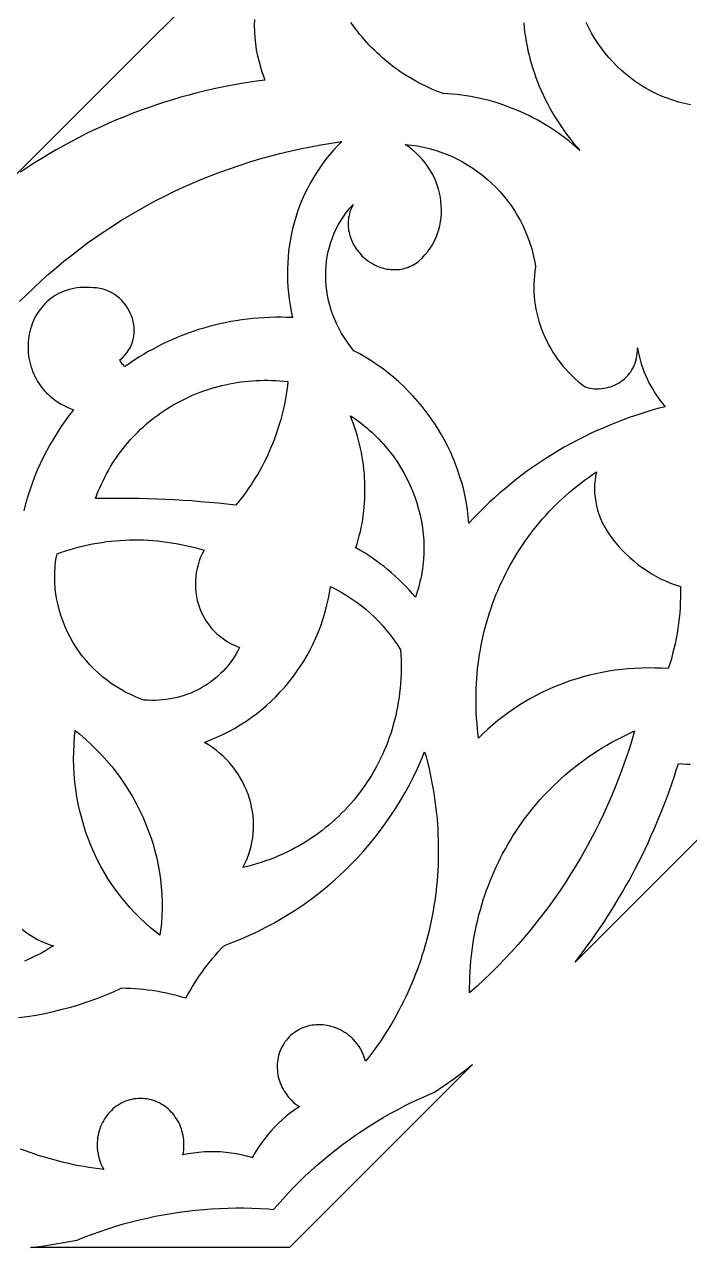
# Model space of a CAD drawing. Extents: x 1908 to 2928, y -299 to 721.
# Drawn here: x 2565.1 to 2621, y -198.6 to -95.8 of the extents above; entities that cross this region are included whole.
import ezdxf

# ---------------------------------------------------------------- set-up
doc = ezdxf.new("R2010")
doc.units = 0
doc.layers.add('BITMAP_LAYER', color=18, linetype='CONTINUOUS')

msp = doc.modelspace()

# ---------------------------------------------------------------- linework, layer by layer
at = {"layer": 'BITMAP_LAYER'}
for points in [[(2564.21, -108.62), (2589.11, -83.71)], [(2584.43, -95.38), (2584.42, -95.89), (2584.43, -96.39), (2584.46, -96.9), (2584.52, -97.41), (2584.59, -97.93), (2584.69, -98.44), (2584.82, -98.95), (2584.96, -99.46), (2585.04, -99.72), (2585.13, -99.97), (2585.22, -100.22), (2585.32, -100.48), (2584.6, -100.57), (2583.88, -100.68), (2583.17, -100.8), (2582.45, -100.93), (2581.74, -101.07), (2581.04, -101.22), (2580.33, -101.38), (2579.63, -101.55), (2578.94, -101.73), (2578.25, -101.92), (2577.56, -102.13), (2576.88, -102.34), (2576.2, -102.56), (2575.52, -102.79), (2574.85, -103.03), (2574.18, -103.28), (2573.52, -103.55), (2572.86, -103.82), (2572.21, -104.1), (2571.56, -104.39), (2570.92, -104.69), (2570.28, -105), (2569.65, -105.32), (2569.02, -105.65), (2568.4, -105.99), (2567.78, -106.33), (2567.17, -106.69), (2566.57, -107.06), (2565.97, -107.43), (2565.37, -107.82), (2564.79, -108.21)], [(2607.05, -95.66), (2607.09, -96.06), (2607.13, -96.45), (2607.19, -96.84), (2607.26, -97.22), (2607.33, -97.61), (2607.41, -97.99), (2607.5, -98.38), (2607.6, -98.76), (2607.71, -99.14), (2607.82, -99.51), (2607.95, -99.89), (2608.08, -100.26), (2608.22, -100.63), (2608.36, -100.99), (2608.52, -101.36), (2608.68, -101.72), (2608.86, -102.08), (2609.04, -102.43), (2609.22, -102.78), (2609.42, -103.13), (2609.62, -103.47), (2609.83, -103.81), (2610.05, -104.15), (2610.27, -104.48), (2610.5, -104.81), (2610.74, -105.13), (2610.99, -105.45), (2611.24, -105.76), (2611.51, -106.07), (2611.77, -106.38), (2611.47, -106.11), (2611.16, -105.85), (2610.85, -105.59), (2610.53, -105.34), (2610.21, -105.1), (2609.88, -104.87), (2609.55, -104.65), (2609.21, -104.43), (2608.87, -104.22), (2608.53, -104.02), (2608.18, -103.82), (2607.83, -103.64), (2607.48, -103.46), (2607.12, -103.28), (2606.76, -103.12), (2606.39, -102.97), (2606.03, -102.82), (2605.66, -102.68), (2605.29, -102.55), (2604.91, -102.42), (2604.54, -102.31), (2604.16, -102.2), (2603.78, -102.1), (2603.39, -102.01), (2603.01, -101.93), (2602.62, -101.86), (2602.23, -101.79), (2601.85, -101.73), (2601.46, -101.69), (2601.06, -101.65), (2600.67, -101.62), (2600.28, -101.6), (2599.98, -101.49), (2599.68, -101.37), (2599.39, -101.25), (2599.1, -101.12), (2598.82, -100.99), (2598.53, -100.85), (2598.25, -100.71), (2597.98, -100.56), (2597.71, -100.4), (2597.44, -100.24), (2597.17, -100.08), (2596.91, -99.91), (2596.65, -99.74), (2596.4, -99.56), (2596.15, -99.38), (2595.9, -99.19), (2595.66, -99), (2595.42, -98.8), (2595.19, -98.6), (2594.96, -98.39), (2594.73, -98.18), (2594.51, -97.97), (2594.29, -97.75), (2594.08, -97.53), (2593.87, -97.31), (2593.67, -97.08), (2593.47, -96.84), (2593.27, -96.61), (2593.08, -96.37), (2592.9, -96.13), (2592.72, -95.88), (2592.54, -95.63)], [(2621.06, -102.56), (2620.55, -102.45), (2620.06, -102.32), (2619.57, -102.17), (2619.09, -102), (2618.62, -101.81), (2618.16, -101.6), (2617.7, -101.38), (2617.26, -101.13), (2616.84, -100.87), (2616.42, -100.59), (2616.01, -100.29), (2615.62, -99.98), (2615.24, -99.65), (2614.88, -99.3), (2614.53, -98.94), (2614.19, -98.57), (2613.87, -98.19), (2613.57, -97.79), (2613.28, -97.38), (2613.01, -96.96), (2612.75, -96.52), (2612.52, -96.08), (2612.3, -95.63)], [(2564.71, -119.09), (2565.31, -118.5), (2565.91, -117.92), (2566.53, -117.35), (2567.15, -116.79), (2567.79, -116.24), (2568.43, -115.7), (2569.09, -115.18), (2569.75, -114.67), (2570.43, -114.16), (2571.11, -113.68), (2571.81, -113.2), (2572.51, -112.74), (2573.22, -112.28), (2573.94, -111.84), (2574.67, -111.42), (2575.41, -111), (2576.16, -110.6), (2576.91, -110.22), (2577.67, -109.84), (2578.45, -109.48), (2579.23, -109.14), (2580.01, -108.8), (2580.81, -108.48), (2581.61, -108.18), (2582.42, -107.89), (2583.24, -107.61), (2584.06, -107.34), (2584.89, -107.1), (2585.73, -106.86), (2586.57, -106.64), (2587.42, -106.44), (2588.28, -106.25), (2589.14, -106.07), (2590.01, -105.91), (2590.89, -105.77), (2591.77, -105.64), (2591.42, -106), (2591.08, -106.36), (2590.75, -106.74), (2590.44, -107.13), (2590.14, -107.52), (2589.86, -107.93), (2589.58, -108.34), (2589.33, -108.76), (2589.09, -109.19), (2588.86, -109.63), (2588.64, -110.07), (2588.44, -110.52), (2588.26, -110.98), (2588.09, -111.44), (2587.93, -111.91), (2587.79, -112.39), (2587.67, -112.87), (2587.56, -113.35), (2587.46, -113.84), (2587.38, -114.33), (2587.31, -114.83), (2587.26, -115.33), (2587.23, -115.83), (2587.21, -116.33), (2587.21, -116.84), (2587.22, -117.35), (2587.25, -117.86), (2587.29, -118.37), (2587.36, -118.89), (2587.43, -119.4), (2587.53, -119.91), (2587.64, -120.43), (2587.16, -120.41), (2586.68, -120.4), (2586.2, -120.4), (2585.73, -120.42), (2585.25, -120.44), (2584.78, -120.47), (2584.31, -120.51), (2583.84, -120.56), (2583.38, -120.62), (2582.91, -120.69), (2582.45, -120.77), (2581.99, -120.86), (2581.54, -120.96), (2581.08, -121.06), (2580.63, -121.18), (2580.19, -121.31), (2579.74, -121.44), (2579.3, -121.59), (2578.87, -121.74), (2578.43, -121.9), (2578, -122.07), (2577.58, -122.26), (2577.16, -122.44), (2576.74, -122.64), (2576.33, -122.85), (2575.92, -123.07), (2575.51, -123.29), (2575.12, -123.53), (2574.72, -123.77), (2574.33, -124.02), (2573.95, -124.28), (2573.57, -124.55), (2573.5, -124.5), (2573.43, -124.44), (2573.36, -124.37), (2573.31, -124.3), (2573.26, -124.22), (2573.21, -124.15), (2573.17, -124.06), (2573.14, -123.98), (2573.25, -123.89), (2573.36, -123.8), (2573.55, -123.6), (2573.72, -123.39), (2573.87, -123.18), (2574, -122.96), (2574.11, -122.73), (2574.19, -122.49), (2574.26, -122.25), (2574.31, -122.01), (2574.33, -121.76), (2574.34, -121.51), (2574.33, -121.26), (2574.3, -121.01), (2574.25, -120.77), (2574.19, -120.52), (2574.11, -120.28), (2574.01, -120.05), (2573.9, -119.82), (2573.77, -119.6), (2573.63, -119.39), (2573.47, -119.19), (2573.3, -118.99), (2573.11, -118.81), (2572.91, -118.65), (2572.7, -118.5), (2572.47, -118.36), (2572.24, -118.24), (2571.99, -118.13), (2571.72, -118.05), (2571.45, -117.98), (2571.17, -117.94), (2570.88, -117.92), (2570.59, -117.9), (2570.31, -117.89), (2570.03, -117.89), (2569.77, -117.91), (2569.51, -117.94), (2569.26, -117.98), (2569.01, -118.04), (2568.78, -118.1), (2568.55, -118.18), (2568.33, -118.26), (2568.11, -118.36), (2567.91, -118.46), (2567.71, -118.58), (2567.52, -118.7), (2567.33, -118.83), (2567.16, -118.97), (2566.99, -119.12), (2566.83, -119.28), (2566.68, -119.44), (2566.54, -119.61), (2566.41, -119.79), (2566.28, -119.97), (2566.16, -120.15), (2566.05, -120.35), (2565.95, -120.54), (2565.86, -120.75), (2565.78, -120.95), (2565.7, -121.16), (2565.64, -121.37), (2565.58, -121.59), (2565.53, -121.81), (2565.49, -122.03), (2565.46, -122.25), (2565.44, -122.48), (2565.43, -122.71), (2565.42, -122.93), (2565.43, -123.16), (2565.44, -123.39), (2565.47, -123.61), (2565.5, -123.84), (2565.54, -124.07), (2565.59, -124.29), (2565.65, -124.52), (2565.73, -124.74), (2565.81, -124.96), (2565.9, -125.17), (2566, -125.38), (2566.11, -125.59), (2566.23, -125.8), (2566.36, -126), (2566.5, -126.2), (2566.65, -126.39), (2566.81, -126.58), (2566.98, -126.76), (2567.16, -126.93), (2567.35, -127.1), (2567.55, -127.26), (2567.76, -127.42), (2567.98, -127.56), (2568.21, -127.7), (2568.45, -127.83), (2568.71, -127.96), (2568.97, -128.07), (2569.25, -128.17), (2568.88, -128.64), (2568.53, -129.12), (2568.19, -129.61), (2567.86, -130.11), (2567.55, -130.61), (2567.25, -131.13), (2566.97, -131.65), (2566.7, -132.18), (2566.44, -132.72), (2566.2, -133.26), (2565.97, -133.82), (2565.76, -134.38), (2565.56, -134.94), (2565.38, -135.51), (2565.21, -136.09), (2565.06, -136.68)], [(2630.03, -155.93), (2611.36, -174.6), (2611.72, -174.14), (2612.07, -173.67), (2612.42, -173.19), (2612.77, -172.72), (2613.11, -172.23), (2613.44, -171.75), (2613.77, -171.26), (2614.09, -170.77), (2614.4, -170.27), (2614.71, -169.77), (2615.02, -169.26), (2615.32, -168.75), (2615.61, -168.24), (2615.9, -167.73), (2616.18, -167.21), (2616.45, -166.69), (2616.72, -166.16), (2616.99, -165.63), (2617.24, -165.1), (2617.5, -164.56), (2617.74, -164.02), (2617.98, -163.48), (2618.21, -162.94), (2618.44, -162.39), (2618.66, -161.84), (2618.88, -161.28), (2619.09, -160.73), (2619.29, -160.17), (2619.49, -159.6), (2619.68, -159.04), (2619.86, -158.47), (2620.04, -157.9), (2620.37, -157.93), (2620.7, -157.95), (2621.03, -157.97)], [(2564.62, -179.26), (2565.36, -179.16), (2566.1, -179.04), (2566.83, -178.9), (2567.57, -178.74), (2568.3, -178.56), (2569.03, -178.37), (2569.75, -178.15), (2570.47, -177.91), (2571.19, -177.65), (2571.9, -177.37), (2572.6, -177.08), (2573.3, -176.76), (2573.67, -176.77), (2574.04, -176.78), (2574.41, -176.81), (2574.77, -176.84), (2575.13, -176.87), (2575.49, -176.91), (2575.85, -176.96), (2576.21, -177.02), (2576.57, -177.08), (2576.92, -177.15), (2577.27, -177.23), (2577.63, -177.31), (2577.97, -177.4), (2578.32, -177.5), (2578.67, -177.6), (2578.7, -177.61), (2578.71, -177.58), (2578.88, -177.27), (2579.06, -176.95), (2579.24, -176.64), (2579.43, -176.34), (2579.63, -176.03), (2579.83, -175.73), (2580.04, -175.44), (2580.25, -175.14), (2580.47, -174.85), (2580.69, -174.57), (2580.92, -174.29), (2581.16, -174.01), (2581.4, -173.73), (2581.65, -173.46), (2581.91, -173.2), (2582.63, -172.93), (2583.34, -172.64), (2584.03, -172.33), (2584.72, -172.01), (2585.4, -171.67), (2586.07, -171.31), (2586.72, -170.93), (2587.36, -170.54), (2588, -170.14), (2588.62, -169.71), (2589.22, -169.28), (2589.82, -168.82), (2590.4, -168.35), (2590.97, -167.87), (2591.53, -167.37), (2592.07, -166.86), (2592.6, -166.34), (2593.12, -165.8), (2593.62, -165.24), (2594.11, -164.67), (2594.58, -164.09), (2595.03, -163.5), (2595.48, -162.9), (2595.9, -162.28), (2596.31, -161.65), (2596.71, -161.01), (2597.09, -160.35), (2597.45, -159.69), (2597.8, -159.01), (2598.12, -158.32), (2598.44, -157.62), (2598.73, -156.92), (2598.85, -157.35), (2598.96, -157.78), (2599.07, -158.22), (2599.16, -158.65), (2599.26, -159.09), (2599.34, -159.52), (2599.42, -159.96), (2599.5, -160.39), (2599.56, -160.83), (2599.62, -161.26), (2599.68, -161.7), (2599.73, -162.13), (2599.77, -162.57), (2599.8, -163), (2599.83, -163.44), (2599.85, -163.87), (2599.87, -164.3), (2599.88, -164.74), (2599.88, -165.17), (2599.88, -165.6), (2599.87, -166.03), (2599.86, -166.46), (2599.84, -166.89), (2599.81, -167.32), (2599.77, -167.75), (2599.73, -168.17), (2599.69, -168.6), (2599.64, -169.02), (2599.58, -169.44), (2599.51, -169.86), (2599.44, -170.28), (2599.37, -170.7), (2599.28, -171.12), (2599.19, -171.53), (2599.1, -171.95), (2599, -172.36), (2598.89, -172.77), (2598.78, -173.18), (2598.66, -173.58), (2598.53, -173.99), (2598.4, -174.39), (2598.27, -174.79), (2598.12, -175.19), (2597.97, -175.58), (2597.82, -175.98), (2597.66, -176.37), (2597.49, -176.76), (2597.32, -177.14), (2597.14, -177.52), (2596.96, -177.91), (2596.77, -178.28), (2596.57, -178.66), (2596.37, -179.03), (2596.16, -179.4), (2595.95, -179.77), (2595.73, -180.13), (2595.5, -180.49), (2595.27, -180.85), (2595.04, -181.2), (2594.79, -181.55), (2594.54, -181.9), (2594.29, -182.24), (2594.03, -182.58), (2593.77, -182.91), (2593.69, -182.66), (2593.6, -182.4), (2593.49, -182.16), (2593.36, -181.92), (2593.22, -181.68), (2593.06, -181.46), (2592.88, -181.25), (2592.69, -181.05), (2592.55, -180.91), (2592.4, -180.78), (2592.25, -180.66), (2592.09, -180.54), (2591.93, -180.44), (2591.76, -180.34), (2591.59, -180.26), (2591.42, -180.18), (2591.25, -180.11), (2591.07, -180.05), (2590.89, -179.99), (2590.72, -179.95), (2590.54, -179.91), (2590.36, -179.88), (2590.17, -179.87), (2589.99, -179.86), (2589.81, -179.85), (2589.63, -179.86), (2589.45, -179.88), (2589.28, -179.9), (2589.1, -179.93), (2588.93, -179.98), (2588.75, -180.03), (2588.58, -180.08), (2588.42, -180.15), (2588.25, -180.23), (2588.1, -180.31), (2587.94, -180.41), (2587.79, -180.51), (2587.64, -180.62), (2587.5, -180.74), (2587.36, -180.87), (2587.24, -181.01), (2587.12, -181.15), (2587, -181.3), (2586.9, -181.45), (2586.81, -181.6), (2586.72, -181.76), (2586.65, -181.93), (2586.58, -182.09), (2586.52, -182.26), (2586.47, -182.43), (2586.43, -182.61), (2586.39, -182.78), (2586.37, -182.96), (2586.35, -183.14), (2586.35, -183.32), (2586.35, -183.5), (2586.36, -183.68), (2586.38, -183.86), (2586.4, -184.04), (2586.44, -184.22), (2586.48, -184.4), (2586.54, -184.58), (2586.6, -184.75), (2586.67, -184.93), (2586.75, -185.1), (2586.84, -185.27), (2586.93, -185.43), (2587.04, -185.59), (2587.15, -185.75), (2587.27, -185.91), (2587.4, -186.06), (2587.54, -186.2), (2587.7, -186.35), (2587.86, -186.49), (2588.03, -186.62), (2588.21, -186.74), (2587.83, -187), (2587.46, -187.27), (2587.1, -187.55), (2586.76, -187.85), (2586.43, -188.16), (2586.11, -188.47), (2585.81, -188.8), (2585.52, -189.14), (2585.24, -189.49), (2584.98, -189.85), (2584.73, -190.22), (2584.5, -190.6), (2584.28, -190.99), (2584.26, -191.03), (2584.21, -191.02), (2583.78, -190.9), (2583.35, -190.8), (2582.91, -190.71), (2582.47, -190.64), (2582.03, -190.59), (2581.58, -190.55), (2581.14, -190.53), (2580.69, -190.53), (2580.24, -190.55), (2579.78, -190.58), (2579.33, -190.64), (2578.88, -190.71), (2578.43, -190.79), (2578.47, -190.59), (2578.5, -190.37), (2578.51, -190.16), (2578.52, -189.94), (2578.51, -189.74), (2578.5, -189.54), (2578.48, -189.35), (2578.44, -189.15), (2578.4, -188.97), (2578.35, -188.78), (2578.3, -188.6), (2578.23, -188.42), (2578.16, -188.25), (2578.08, -188.08), (2577.99, -187.92), (2577.9, -187.76), (2577.79, -187.61), (2577.69, -187.46), (2577.57, -187.32), (2577.45, -187.19), (2577.32, -187.06), (2577.19, -186.93), (2577.05, -186.82), (2576.91, -186.71), (2576.76, -186.61), (2576.61, -186.52), (2576.45, -186.43), (2576.29, -186.35), (2576.13, -186.28), (2575.96, -186.22), (2575.78, -186.17), (2575.61, -186.13), (2575.43, -186.09), (2575.25, -186.07), (2575.06, -186.05), (2574.87, -186.05), (2574.69, -186.05), (2574.5, -186.07), (2574.32, -186.09), (2574.14, -186.13), (2573.96, -186.17), (2573.79, -186.22), (2573.62, -186.28), (2573.45, -186.35), (2573.29, -186.43), (2573.14, -186.52), (2572.98, -186.61), (2572.83, -186.71), (2572.69, -186.82), (2572.55, -186.93), (2572.42, -187.06), (2572.29, -187.19), (2572.17, -187.32), (2572.06, -187.46), (2571.95, -187.61), (2571.85, -187.76), (2571.75, -187.92), (2571.67, -188.08), (2571.59, -188.25), (2571.51, -188.42), (2571.45, -188.6), (2571.39, -188.78), (2571.34, -188.97), (2571.3, -189.15), (2571.27, -189.35), (2571.25, -189.54), (2571.23, -189.74), (2571.23, -189.94), (2571.24, -190.21), (2571.26, -190.49), (2571.31, -190.76), (2571.37, -191.02), (2571.45, -191.28), (2571.55, -191.54), (2571.66, -191.78), (2571.79, -192.02), (2571.37, -191.97), (2570.94, -191.91), (2570.52, -191.85), (2570.1, -191.78), (2569.68, -191.7), (2569.26, -191.62), (2568.85, -191.53), (2568.43, -191.43), (2568.02, -191.33), (2567.61, -191.22), (2567.2, -191.11), (2566.8, -190.99), (2566.39, -190.86), (2565.99, -190.73), (2565.59, -190.59), (2565.2, -190.45), (2564.8, -190.3)], [(2564.93, -171.82), (2565.22, -172.05), (2565.53, -172.27), (2565.84, -172.47), (2566.17, -172.66), (2566.5, -172.82), (2566.85, -172.97), (2567.21, -173.11), (2567.57, -173.22), (2567.23, -173.43), (2566.88, -173.64), (2566.54, -173.83), (2566.18, -174.01), (2565.83, -174.19), (2565.48, -174.35), (2565.12, -174.51)]]:
    msp.add_lwpolyline(points, dxfattribs=at)
for points in [[(2597.36, -105.91), (2597.62, -105.94), (2598.12, -106.01), (2598.63, -106.11), (2599.12, -106.23), (2599.61, -106.37), (2600.09, -106.52), (2600.56, -106.7), (2601.03, -106.9), (2601.48, -107.12), (2601.92, -107.35), (2602.36, -107.61), (2602.78, -107.88), (2603.19, -108.17), (2603.59, -108.47), (2603.97, -108.79), (2604.34, -109.13), (2604.7, -109.48), (2605.05, -109.84), (2605.37, -110.22), (2605.69, -110.61), (2605.99, -111.02), (2606.27, -111.44), (2606.53, -111.87), (2606.78, -112.31), (2607, -112.76), (2607.21, -113.22), (2607.4, -113.69), (2607.57, -114.17), (2607.72, -114.66), (2607.85, -115.15), (2607.96, -115.66), (2608, -115.91), (2608.04, -116.17), (2607.99, -116.53), (2607.95, -116.88), (2607.92, -117.24), (2607.9, -117.59), (2607.9, -117.95), (2607.91, -118.3), (2607.93, -118.65), (2607.97, -119.01), (2608.02, -119.36), (2608.08, -119.71), (2608.15, -120.05), (2608.23, -120.4), (2608.33, -120.74), (2608.44, -121.08), (2608.55, -121.41), (2608.68, -121.74), (2608.83, -122.07), (2608.98, -122.39), (2609.14, -122.71), (2609.32, -123.02), (2609.5, -123.33), (2609.7, -123.63), (2609.9, -123.93), (2610.12, -124.21), (2610.35, -124.5), (2610.58, -124.77), (2610.83, -125.04), (2611.08, -125.3), (2611.35, -125.55), (2611.62, -125.8), (2611.91, -126.03), (2612.2, -126.26), (2612.4, -126.31), (2612.6, -126.36), (2612.8, -126.39), (2613, -126.41), (2613.2, -126.42), (2613.39, -126.41), (2613.59, -126.4), (2613.79, -126.37), (2613.98, -126.34), (2614.17, -126.29), (2614.36, -126.24), (2614.54, -126.17), (2614.72, -126.09), (2614.89, -126.01), (2615.06, -125.91), (2615.22, -125.81), (2615.37, -125.69), (2615.52, -125.57), (2615.66, -125.43), (2615.8, -125.29), (2615.92, -125.14), (2616.04, -124.98), (2616.14, -124.82), (2616.24, -124.64), (2616.33, -124.46), (2616.4, -124.27), (2616.47, -124.07), (2616.52, -123.86), (2616.56, -123.65), (2616.59, -123.43), (2616.6, -123.2), (2616.6, -122.97), (2616.66, -123.31), (2616.74, -123.64), (2616.83, -123.98), (2616.92, -124.31), (2617.03, -124.63), (2617.15, -124.95), (2617.28, -125.27), (2617.42, -125.59), (2617.57, -125.9), (2617.74, -126.2), (2617.91, -126.5), (2618.09, -126.8), (2618.28, -127.09), (2618.48, -127.37), (2618.7, -127.65), (2618.92, -127.92), (2618.32, -128.08), (2617.73, -128.25), (2617.14, -128.43), (2616.56, -128.62), (2615.98, -128.81), (2615.4, -129.02), (2614.83, -129.24), (2614.27, -129.47), (2613.71, -129.71), (2613.15, -129.95), (2612.6, -130.21), (2612.06, -130.48), (2611.52, -130.75), (2610.99, -131.04), (2610.46, -131.33), (2609.94, -131.64), (2609.42, -131.95), (2608.91, -132.27), (2608.4, -132.6), (2607.91, -132.94), (2607.41, -133.29), (2606.93, -133.65), (2606.45, -134.02), (2605.98, -134.39), (2605.51, -134.78), (2605.05, -135.17), (2604.6, -135.57), (2604.16, -135.98), (2603.72, -136.4), (2603.29, -136.83), (2602.87, -137.26), (2602.45, -137.71), (2602.4, -137.14), (2602.33, -136.58), (2602.24, -136.02), (2602.13, -135.46), (2602.01, -134.91), (2601.87, -134.37), (2601.7, -133.83), (2601.53, -133.29), (2601.33, -132.76), (2601.12, -132.24), (2600.89, -131.72), (2600.65, -131.22), (2600.39, -130.72), (2600.12, -130.23), (2599.83, -129.74), (2599.52, -129.27), (2599.2, -128.8), (2598.86, -128.35), (2598.51, -127.9), (2598.15, -127.47), (2597.77, -127.04), (2597.38, -126.63), (2596.98, -126.23), (2596.56, -125.84), (2596.13, -125.46), (2595.69, -125.1), (2595.24, -124.75), (2594.77, -124.42), (2594.29, -124.09), (2593.8, -123.79), (2593.3, -123.49), (2592.79, -123.21), (2592.5, -122.86), (2592.24, -122.5), (2591.99, -122.14), (2591.76, -121.76), (2591.55, -121.38), (2591.35, -120.99), (2591.18, -120.6), (2591.02, -120.2), (2590.88, -119.8), (2590.76, -119.39), (2590.66, -118.99), (2590.57, -118.57), (2590.51, -118.16), (2590.46, -117.75), (2590.43, -117.34), (2590.42, -116.92), (2590.42, -116.51), (2590.45, -116.1), (2590.49, -115.7), (2590.55, -115.29), (2590.63, -114.89), (2590.73, -114.5), (2590.85, -114.1), (2590.99, -113.72), (2591.14, -113.34), (2591.31, -112.97), (2591.5, -112.6), (2591.71, -112.25), (2591.94, -111.9), (2592.18, -111.56), (2592.45, -111.23), (2592.73, -110.92), (2592.65, -111.07), (2592.58, -111.23), (2592.51, -111.39), (2592.46, -111.55), (2592.42, -111.71), (2592.38, -111.87), (2592.35, -112.03), (2592.33, -112.18), (2592.31, -112.34), (2592.31, -112.5), (2592.31, -112.65), (2592.31, -112.81), (2592.33, -112.96), (2592.35, -113.11), (2592.38, -113.26), (2592.41, -113.41), (2592.45, -113.56), (2592.5, -113.7), (2592.55, -113.84), (2592.61, -113.98), (2592.67, -114.12), (2592.74, -114.26), (2592.81, -114.39), (2592.89, -114.52), (2592.98, -114.64), (2593.06, -114.77), (2593.26, -115), (2593.46, -115.23), (2593.69, -115.43), (2593.92, -115.62), (2594.17, -115.8), (2594.43, -115.95), (2594.57, -116.02), (2594.7, -116.08), (2594.84, -116.14), (2594.98, -116.19), (2595.13, -116.24), (2595.27, -116.28), (2595.42, -116.32), (2595.57, -116.35), (2595.71, -116.37), (2595.86, -116.39), (2596.01, -116.4), (2596.16, -116.4), (2596.32, -116.4), (2596.47, -116.39), (2596.62, -116.38), (2596.77, -116.35), (2596.92, -116.32), (2597.07, -116.28), (2597.22, -116.24), (2597.37, -116.18), (2597.52, -116.12), (2597.67, -116.05), (2597.82, -115.97), (2597.96, -115.88), (2598.11, -115.79), (2598.25, -115.68), (2598.52, -115.43), (2598.76, -115.17), (2598.99, -114.89), (2599.19, -114.6), (2599.38, -114.31), (2599.54, -114), (2599.69, -113.69), (2599.81, -113.37), (2599.91, -113.04), (2600, -112.71), (2600.07, -112.37), (2600.11, -112.03), (2600.14, -111.69), (2600.15, -111.35), (2600.13, -111), (2600.1, -110.66), (2600.05, -110.32), (2599.98, -109.97), (2599.9, -109.64), (2599.79, -109.3), (2599.67, -108.97), (2599.52, -108.64), (2599.36, -108.33), (2599.18, -108.01), (2598.98, -107.71), (2598.77, -107.42), (2598.53, -107.13), (2598.28, -106.86), (2598.01, -106.6), (2597.73, -106.35), (2597.42, -106.11), (2597.1, -105.89)], [(2585.9, -125.71), (2586.24, -125.72), (2586.57, -125.74), (2586.91, -125.77), (2587.25, -125.8), (2587.21, -126.16), (2587.16, -126.53), (2587.1, -126.88), (2587.04, -127.24), (2586.98, -127.6), (2586.9, -127.95), (2586.82, -128.3), (2586.74, -128.65), (2586.64, -129), (2586.54, -129.34), (2586.44, -129.68), (2586.33, -130.02), (2586.21, -130.36), (2586.09, -130.69), (2585.96, -131.03), (2585.82, -131.36), (2585.68, -131.68), (2585.54, -132.01), (2585.38, -132.33), (2585.22, -132.64), (2585.06, -132.96), (2584.89, -133.27), (2584.71, -133.58), (2584.53, -133.88), (2584.34, -134.18), (2584.15, -134.48), (2583.95, -134.77), (2583.75, -135.06), (2583.54, -135.35), (2583.32, -135.63), (2583.1, -135.91), (2582.87, -136.18), (2582.13, -136.1), (2581.4, -136.03), (2580.66, -135.96), (2579.92, -135.9), (2579.19, -135.84), (2578.45, -135.79), (2577.71, -135.75), (2576.97, -135.71), (2576.24, -135.68), (2575.5, -135.66), (2574.76, -135.64), (2574.02, -135.63), (2573.29, -135.62), (2572.55, -135.62), (2571.82, -135.63), (2571.08, -135.64), (2571.2, -135.33), (2571.32, -135.03), (2571.44, -134.73), (2571.58, -134.43), (2571.72, -134.14), (2571.86, -133.85), (2572.01, -133.56), (2572.17, -133.28), (2572.33, -133), (2572.49, -132.73), (2572.66, -132.46), (2572.84, -132.2), (2573.02, -131.94), (2573.21, -131.69), (2573.4, -131.44), (2573.6, -131.19), (2573.8, -130.95), (2574.01, -130.71), (2574.22, -130.48), (2574.44, -130.26), (2574.66, -130.04), (2574.88, -129.82), (2575.11, -129.61), (2575.34, -129.4), (2575.58, -129.2), (2575.82, -129), (2576.07, -128.81), (2576.32, -128.62), (2576.57, -128.44), (2576.83, -128.27), (2577.09, -128.1), (2577.36, -127.93), (2577.62, -127.77), (2577.9, -127.62), (2578.17, -127.47), (2578.45, -127.33), (2578.73, -127.19), (2579.02, -127.06), (2579.3, -126.93), (2579.59, -126.81), (2579.89, -126.7), (2580.18, -126.59), (2580.48, -126.49), (2580.78, -126.39), (2581.09, -126.3), (2581.4, -126.22), (2581.7, -126.14), (2582.02, -126.07), (2582.33, -126), (2582.65, -125.94), (2582.96, -125.89), (2583.28, -125.84), (2583.61, -125.8), (2583.93, -125.77), (2584.25, -125.74), (2584.58, -125.72), (2584.91, -125.71), (2585.24, -125.7), (2585.57, -125.7)], [(2592.74, -128.83), (2592.97, -129), (2593.2, -129.17), (2593.43, -129.34), (2593.65, -129.52), (2593.87, -129.7), (2594.08, -129.88), (2594.29, -130.07), (2594.5, -130.26), (2594.7, -130.46), (2594.89, -130.66), (2595.08, -130.86), (2595.27, -131.06), (2595.45, -131.27), (2595.8, -131.7), (2596.13, -132.14), (2596.45, -132.59), (2596.74, -133.05), (2597.01, -133.52), (2597.26, -134), (2597.5, -134.49), (2597.71, -134.99), (2597.9, -135.49), (2598.07, -136), (2598.22, -136.52), (2598.35, -137.04), (2598.46, -137.56), (2598.54, -138.09), (2598.61, -138.62), (2598.65, -139.15), (2598.66, -139.69), (2598.66, -140.22), (2598.63, -140.76), (2598.61, -141.02), (2598.58, -141.29), (2598.54, -141.56), (2598.5, -141.82), (2598.46, -142.09), (2598.4, -142.35), (2598.34, -142.61), (2598.28, -142.88), (2598.21, -143.14), (2598.13, -143.4), (2598.05, -143.66), (2597.96, -143.92), (2597.69, -143.61), (2597.42, -143.3), (2597.13, -143.01), (2596.85, -142.71), (2596.55, -142.43), (2596.25, -142.15), (2595.95, -141.88), (2595.63, -141.62), (2595.32, -141.36), (2594.99, -141.11), (2594.67, -140.87), (2594.33, -140.63), (2593.99, -140.4), (2593.65, -140.18), (2593.3, -139.97), (2592.95, -139.77), (2593.06, -139.43), (2593.15, -139.1), (2593.24, -138.76), (2593.33, -138.42), (2593.4, -138.08), (2593.47, -137.73), (2593.53, -137.39), (2593.58, -137.04), (2593.62, -136.7), (2593.66, -136.35), (2593.68, -136), (2593.7, -135.65), (2593.72, -135.3), (2593.72, -134.95), (2593.72, -134.6), (2593.71, -134.24), (2593.69, -133.89), (2593.67, -133.54), (2593.63, -133.19), (2593.59, -132.84), (2593.54, -132.48), (2593.48, -132.13), (2593.42, -131.78), (2593.35, -131.43), (2593.27, -131.08), (2593.18, -130.74), (2593.09, -130.39), (2592.98, -130.04), (2592.87, -129.7), (2592.76, -129.36), (2592.63, -129.01), (2592.5, -128.68)], [(2613.09, -133.76), (2613.04, -134.11), (2613.01, -134.47), (2613, -134.83), (2613.01, -135.19), (2613.04, -135.55), (2613.1, -135.9), (2613.17, -136.26), (2613.26, -136.61), (2613.37, -136.96), (2613.5, -137.3), (2613.64, -137.64), (2613.81, -137.97), (2614, -138.29), (2614.2, -138.6), (2614.42, -138.91), (2614.7, -139.27), (2614.99, -139.62), (2615.3, -139.95), (2615.62, -140.28), (2615.95, -140.59), (2616.29, -140.88), (2616.64, -141.17), (2617, -141.44), (2617.38, -141.69), (2617.76, -141.93), (2618.15, -142.16), (2618.55, -142.37), (2618.95, -142.56), (2619.37, -142.74), (2619.79, -142.9), (2620.22, -143.04), (2620.22, -143.49), (2620.22, -143.93), (2620.2, -144.37), (2620.18, -144.81), (2620.15, -145.25), (2620.11, -145.68), (2620.06, -146.12), (2620, -146.55), (2619.93, -146.98), (2619.85, -147.41), (2619.76, -147.84), (2619.67, -148.26), (2619.56, -148.68), (2619.45, -149.1), (2619.33, -149.52), (2619.19, -149.93), (2618.63, -149.9), (2618.06, -149.88), (2617.5, -149.87), (2616.94, -149.88), (2616.38, -149.91), (2615.83, -149.95), (2615.28, -150), (2614.73, -150.07), (2614.19, -150.15), (2613.65, -150.25), (2613.11, -150.36), (2612.58, -150.49), (2612.05, -150.63), (2611.53, -150.78), (2611.01, -150.94), (2610.5, -151.12), (2609.99, -151.32), (2609.49, -151.52), (2609, -151.74), (2608.51, -151.97), (2608.03, -152.22), (2607.56, -152.48), (2607.09, -152.75), (2606.63, -153.04), (2606.18, -153.33), (2605.74, -153.64), (2605.3, -153.97), (2604.88, -154.3), (2604.46, -154.65), (2604.05, -155.01), (2603.65, -155.38), (2603.26, -155.76), (2603.21, -155.34), (2603.16, -154.92), (2603.13, -154.5), (2603.1, -154.08), (2603.07, -153.67), (2603.06, -153.25), (2603.05, -152.83), (2603.05, -152.42), (2603.05, -152.01), (2603.06, -151.59), (2603.08, -151.18), (2603.11, -150.78), (2603.14, -150.37), (2603.18, -149.96), (2603.23, -149.56), (2603.28, -149.15), (2603.34, -148.75), (2603.41, -148.35), (2603.48, -147.96), (2603.56, -147.56), (2603.65, -147.17), (2603.74, -146.78), (2603.84, -146.39), (2603.95, -146.01), (2604.06, -145.62), (2604.18, -145.24), (2604.31, -144.86), (2604.44, -144.49), (2604.58, -144.11), (2604.72, -143.74), (2604.87, -143.38), (2605.03, -143.01), (2605.2, -142.65), (2605.37, -142.29), (2605.54, -141.94), (2605.72, -141.59), (2605.91, -141.24), (2606.11, -140.89), (2606.31, -140.55), (2606.51, -140.22), (2606.73, -139.88), (2606.94, -139.55), (2607.17, -139.23), (2607.4, -138.9), (2607.63, -138.59), (2607.87, -138.27), (2608.12, -137.96), (2608.37, -137.66), (2608.63, -137.35), (2608.9, -137.06), (2609.17, -136.76), (2609.44, -136.48), (2609.72, -136.19), (2610.01, -135.91), (2610.3, -135.64), (2610.6, -135.37), (2610.9, -135.11), (2611.21, -134.85), (2611.52, -134.59), (2611.84, -134.34), (2612.16, -134.1), (2612.49, -133.86), (2612.82, -133.63), (2613.16, -133.4)], [(2574.73, -139.11), (2575.12, -139.12), (2575.51, -139.14), (2575.91, -139.16), (2576.3, -139.2), (2576.69, -139.24), (2577.09, -139.29), (2577.48, -139.35), (2577.87, -139.41), (2578.27, -139.49), (2578.66, -139.57), (2579.05, -139.66), (2579.44, -139.75), (2579.83, -139.86), (2580.21, -139.97), (2580.06, -140.27), (2579.92, -140.57), (2579.8, -140.88), (2579.7, -141.2), (2579.62, -141.52), (2579.55, -141.85), (2579.51, -142.18), (2579.48, -142.51), (2579.48, -142.85), (2579.49, -143.19), (2579.52, -143.53), (2579.57, -143.86), (2579.64, -144.2), (2579.73, -144.53), (2579.84, -144.87), (2579.97, -145.19), (2580.09, -145.45), (2580.23, -145.69), (2580.38, -145.93), (2580.54, -146.16), (2580.71, -146.39), (2580.89, -146.6), (2581.09, -146.8), (2581.29, -147), (2581.5, -147.18), (2581.72, -147.35), (2581.94, -147.52), (2582.18, -147.67), (2582.42, -147.81), (2582.67, -147.94), (2582.93, -148.05), (2583.19, -148.16), (2583.05, -148.43), (2582.9, -148.7), (2582.74, -148.96), (2582.56, -149.21), (2582.38, -149.46), (2582.2, -149.69), (2582, -149.92), (2581.8, -150.14), (2581.59, -150.35), (2581.37, -150.56), (2581.14, -150.75), (2580.91, -150.94), (2580.67, -151.11), (2580.42, -151.28), (2580.17, -151.44), (2579.91, -151.59), (2579.64, -151.73), (2579.37, -151.86), (2579.1, -151.98), (2578.82, -152.08), (2578.54, -152.18), (2578.25, -152.27), (2577.95, -152.35), (2577.66, -152.42), (2577.36, -152.48), (2577.05, -152.53), (2576.74, -152.56), (2576.43, -152.59), (2576.12, -152.6), (2575.81, -152.6), (2575.49, -152.59), (2575.17, -152.57), (2574.93, -152.49), (2574.69, -152.4), (2574.46, -152.3), (2574.23, -152.2), (2574, -152.09), (2573.77, -151.98), (2573.55, -151.87), (2573.33, -151.75), (2572.91, -151.5), (2572.49, -151.23), (2572.09, -150.94), (2571.71, -150.64), (2571.34, -150.32), (2570.98, -149.98), (2570.64, -149.63), (2570.32, -149.27), (2570.01, -148.9), (2569.72, -148.51), (2569.45, -148.11), (2569.19, -147.71), (2568.96, -147.29), (2568.74, -146.86), (2568.54, -146.42), (2568.36, -145.98), (2568.2, -145.53), (2568.06, -145.07), (2567.94, -144.61), (2567.84, -144.14), (2567.76, -143.66), (2567.71, -143.19), (2567.67, -142.71), (2567.66, -142.22), (2567.68, -141.74), (2567.69, -141.5), (2567.71, -141.25), (2567.74, -141.01), (2567.77, -140.77), (2567.81, -140.52), (2567.86, -140.28), (2568.22, -140.15), (2568.59, -140.03), (2568.96, -139.91), (2569.34, -139.8), (2569.71, -139.7), (2570.09, -139.61), (2570.47, -139.52), (2570.85, -139.45), (2571.23, -139.38), (2571.61, -139.32), (2572, -139.26), (2572.39, -139.22), (2572.77, -139.18), (2573.16, -139.15), (2573.55, -139.13), (2573.95, -139.11), (2574.34, -139.11)], [(2591.28, -143.26), (2591.72, -143.5), (2592.15, -143.76), (2592.57, -144.03), (2592.99, -144.32), (2593.39, -144.62), (2593.78, -144.94), (2594.15, -145.27), (2594.52, -145.61), (2594.87, -145.97), (2595.21, -146.34), (2595.54, -146.72), (2595.85, -147.11), (2596.15, -147.51), (2596.44, -147.93), (2596.71, -148.36), (2596.73, -148.77), (2596.75, -149.17), (2596.76, -149.58), (2596.76, -149.98), (2596.75, -150.38), (2596.74, -150.78), (2596.71, -151.18), (2596.68, -151.58), (2596.63, -151.97), (2596.58, -152.36), (2596.52, -152.75), (2596.46, -153.13), (2596.38, -153.51), (2596.3, -153.89), (2596.2, -154.27), (2596.1, -154.64), (2596, -155.01), (2595.88, -155.37), (2595.76, -155.73), (2595.63, -156.09), (2595.49, -156.45), (2595.34, -156.8), (2595.19, -157.14), (2595.03, -157.49), (2594.86, -157.82), (2594.68, -158.16), (2594.5, -158.49), (2594.31, -158.81), (2594.12, -159.13), (2593.91, -159.45), (2593.7, -159.76), (2593.49, -160.07), (2593.26, -160.37), (2593.03, -160.66), (2592.8, -160.95), (2592.55, -161.24), (2592.31, -161.52), (2592.05, -161.79), (2591.79, -162.06), (2591.52, -162.33), (2591.25, -162.58), (2590.97, -162.84), (2590.68, -163.08), (2590.39, -163.32), (2590.09, -163.55), (2589.79, -163.78), (2589.48, -164), (2589.17, -164.21), (2588.85, -164.42), (2588.52, -164.62), (2588.19, -164.81), (2587.86, -165), (2587.52, -165.18), (2587.17, -165.35), (2586.82, -165.51), (2586.47, -165.67), (2586.11, -165.82), (2585.74, -165.96), (2585.37, -166.09), (2585, -166.22), (2584.62, -166.34), (2584.24, -166.45), (2583.85, -166.55), (2583.46, -166.64), (2583.64, -166.3), (2583.8, -165.96), (2583.93, -165.6), (2584.05, -165.25), (2584.15, -164.89), (2584.23, -164.52), (2584.29, -164.16), (2584.34, -163.79), (2584.36, -163.42), (2584.36, -163.05), (2584.35, -162.68), (2584.32, -162.31), (2584.27, -161.94), (2584.2, -161.57), (2584.12, -161.21), (2584.02, -160.85), (2583.9, -160.49), (2583.77, -160.14), (2583.61, -159.8), (2583.45, -159.46), (2583.26, -159.13), (2583.06, -158.8), (2582.85, -158.49), (2582.62, -158.18), (2582.37, -157.88), (2582.11, -157.59), (2581.83, -157.32), (2581.54, -157.05), (2581.24, -156.8), (2580.92, -156.56), (2580.58, -156.34), (2580.24, -156.13), (2580.76, -155.92), (2581.28, -155.7), (2581.79, -155.47), (2582.29, -155.21), (2582.77, -154.95), (2583.25, -154.66), (2583.71, -154.37), (2584.16, -154.05), (2584.6, -153.73), (2585.03, -153.39), (2585.44, -153.03), (2585.85, -152.67), (2586.24, -152.29), (2586.61, -151.89), (2586.98, -151.49), (2587.33, -151.07), (2587.66, -150.64), (2587.98, -150.2), (2588.29, -149.75), (2588.58, -149.29), (2588.86, -148.82), (2589.12, -148.34), (2589.36, -147.85), (2589.59, -147.34), (2589.81, -146.83), (2590, -146.32), (2590.19, -145.79), (2590.35, -145.25), (2590.5, -144.71), (2590.63, -144.16), (2590.74, -143.6), (2590.83, -143.04)], [(2569.77, -155.45), (2570.26, -155.87), (2570.73, -156.3), (2571.18, -156.75), (2571.62, -157.2), (2572.04, -157.68), (2572.45, -158.16), (2572.84, -158.65), (2573.21, -159.16), (2573.56, -159.67), (2573.9, -160.2), (2574.21, -160.73), (2574.51, -161.27), (2574.79, -161.82), (2575.06, -162.38), (2575.3, -162.95), (2575.52, -163.52), (2575.73, -164.1), (2575.92, -164.68), (2576.08, -165.27), (2576.23, -165.86), (2576.35, -166.46), (2576.46, -167.06), (2576.55, -167.66), (2576.61, -168.27), (2576.66, -168.88), (2576.68, -169.49), (2576.68, -170.1), (2576.66, -170.71), (2576.62, -171.32), (2576.56, -171.93), (2576.5, -172.32), (2576.19, -172.08), (2575.72, -171.7), (2575.26, -171.29), (2574.81, -170.88), (2574.38, -170.44), (2573.96, -169.99), (2573.57, -169.53), (2573.18, -169.06), (2572.82, -168.57), (2572.47, -168.07), (2572.13, -167.56), (2571.82, -167.04), (2571.52, -166.5), (2571.24, -165.96), (2570.98, -165.4), (2570.73, -164.84), (2570.5, -164.27), (2570.29, -163.69), (2570.1, -163.1), (2569.93, -162.51), (2569.78, -161.9), (2569.64, -161.3), (2569.53, -160.68), (2569.43, -160.06), (2569.36, -159.44), (2569.3, -158.81), (2569.27, -158.18), (2569.25, -157.54), (2569.26, -156.91), (2569.29, -156.27), (2569.33, -155.63), (2569.39, -155.14)], [(2616.12, -155.97), (2615.87, -156.77), (2615.61, -157.56), (2615.33, -158.34), (2615.04, -159.12), (2614.73, -159.89), (2614.42, -160.65), (2614.09, -161.41), (2613.75, -162.16), (2613.39, -162.91), (2613.02, -163.64), (2612.64, -164.37), (2612.25, -165.09), (2611.84, -165.81), (2611.42, -166.51), (2610.99, -167.21), (2610.55, -167.9), (2610.1, -168.58), (2609.63, -169.25), (2609.15, -169.92), (2608.66, -170.57), (2608.16, -171.22), (2607.64, -171.86), (2607.12, -172.49), (2606.58, -173.11), (2606.03, -173.72), (2605.47, -174.32), (2604.9, -174.91), (2604.32, -175.49), (2603.73, -176.06), (2603.13, -176.62), (2602.51, -177.17), (2602.51, -176.72), (2602.52, -176.27), (2602.53, -175.82), (2602.55, -175.37), (2602.58, -174.93), (2602.62, -174.49), (2602.66, -174.05), (2602.71, -173.61), (2602.78, -173.17), (2602.84, -172.74), (2602.92, -172.31), (2603, -171.88), (2603.09, -171.46), (2603.19, -171.03), (2603.29, -170.61), (2603.41, -170.2), (2603.53, -169.78), (2603.65, -169.37), (2603.79, -168.96), (2603.93, -168.56), (2604.08, -168.16), (2604.23, -167.76), (2604.39, -167.36), (2604.56, -166.97), (2604.74, -166.59), (2604.92, -166.2), (2605.11, -165.82), (2605.3, -165.45), (2605.51, -165.07), (2605.72, -164.71), (2605.93, -164.34), (2606.15, -163.98), (2606.38, -163.63), (2606.62, -163.27), (2606.86, -162.93), (2607.1, -162.59), (2607.36, -162.25), (2607.62, -161.91), (2607.88, -161.59), (2608.16, -161.26), (2608.43, -160.94), (2608.72, -160.63), (2609.01, -160.32), (2609.3, -160.02), (2609.6, -159.72), (2609.91, -159.43), (2610.22, -159.14), (2610.54, -158.86), (2610.86, -158.58), (2611.19, -158.31), (2611.53, -158.05), (2611.87, -157.79), (2612.21, -157.54), (2612.56, -157.29), (2612.92, -157.05), (2613.28, -156.82), (2613.65, -156.59), (2614.02, -156.36), (2614.4, -156.15), (2614.78, -155.94), (2615.17, -155.74), (2615.56, -155.54), (2615.95, -155.35), (2616.36, -155.17)], [(2587.38, -198.58), (2565.63, -198.58), (2566.61, -198.45), (2567.59, -198.3), (2568.57, -198.14), (2569.54, -197.95), (2570.18, -197.69), (2570.83, -197.45), (2571.48, -197.22), (2572.13, -197), (2572.79, -196.79), (2573.45, -196.6), (2574.11, -196.42), (2574.77, -196.25), (2575.44, -196.1), (2576.1, -195.95), (2576.77, -195.82), (2577.45, -195.71), (2578.12, -195.61), (2578.79, -195.52), (2579.47, -195.44), (2580.15, -195.38), (2580.83, -195.32), (2581.51, -195.29), (2582.19, -195.26), (2582.87, -195.25), (2583.55, -195.25), (2584.23, -195.27), (2584.91, -195.29), (2585.59, -195.34), (2586.05, -195.37), (2586.36, -195.02), (2586.81, -194.51), (2587.27, -194.01), (2587.74, -193.51), (2588.22, -193.03), (2588.71, -192.56), (2589.21, -192.1), (2589.72, -191.64), (2590.23, -191.2), (2590.76, -190.76), (2591.29, -190.34), (2591.83, -189.93), (2592.38, -189.52), (2592.93, -189.13), (2593.5, -188.75), (2594.07, -188.38), (2594.65, -188.02), (2595.24, -187.66), (2595.83, -187.32), (2596.44, -187), (2597.05, -186.68), (2597.66, -186.37), (2598.29, -186.08), (2598.92, -185.79), (2599.55, -185.52), (2600.37, -184.96), (2601.18, -184.39), (2601.98, -183.8), (2602.76, -183.2)]]:
    msp.add_lwpolyline(points, close=True, dxfattribs=at)

doc.saveas('drawing.dxf')
